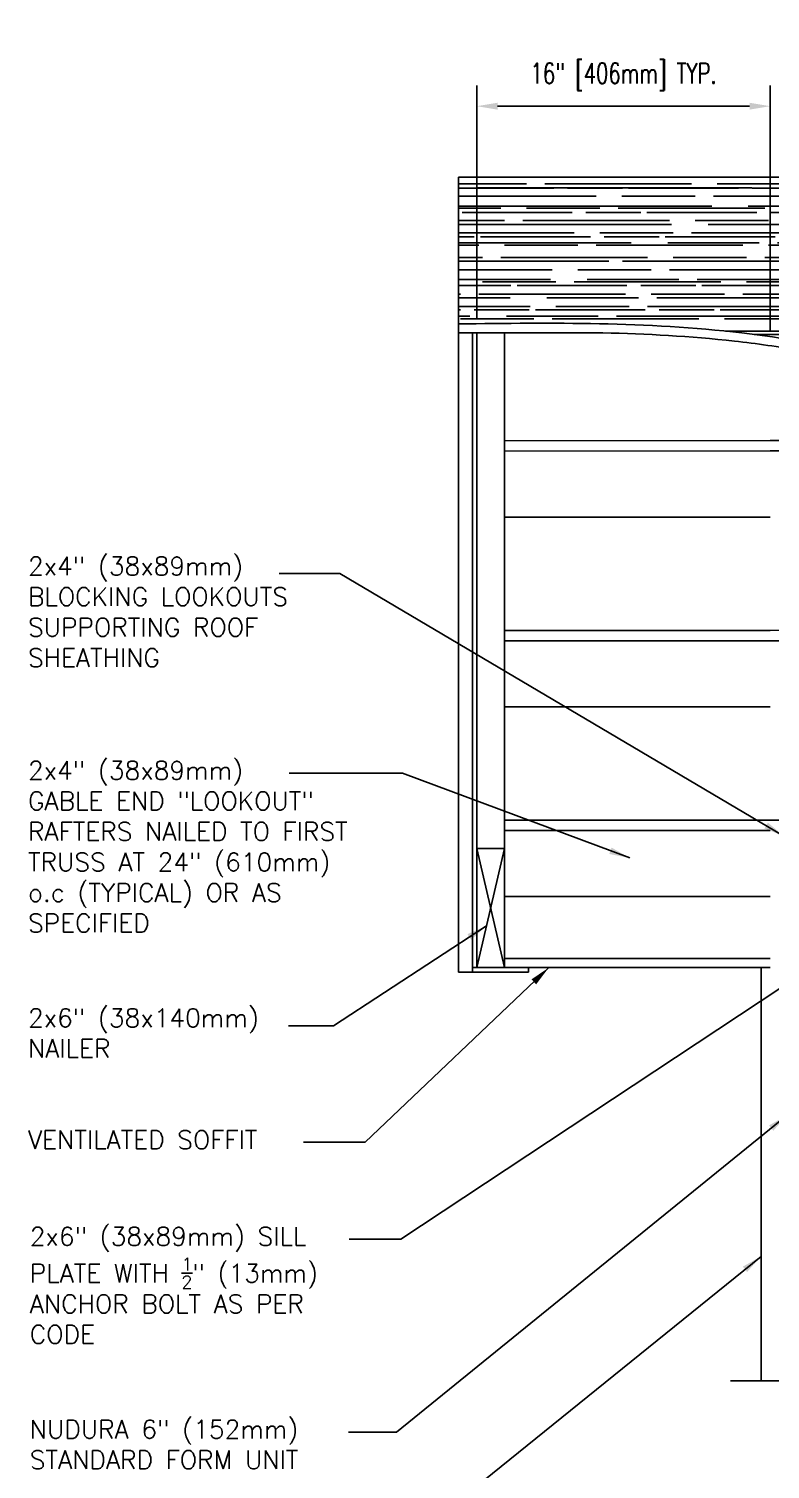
# Model space of a CAD drawing. Header units: inches. Extents: x 118 to 204, y -34 to 84.
# Drawn here: x 117.5 to 158, y 5.1 to 83.7 of the extents above; entities that cross this region are included whole.
import ezdxf

# ---------------------------------------------------------------- set-up
doc = ezdxf.new("R2010")
doc.units = ezdxf.units.IN
doc.header["$LTSCALE"] = 0.5
doc.header["$MEASUREMENT"] = 0
for name, color, linetype in [('HATCH', 12, 'Continuous'), ('line25', 2, 'Continuous'), ('LINE9', 9, 'Continuous'), ('TEXT', 4, 'Continuous')]:
    doc.layers.add(name, color=color, linetype=linetype)
doc.styles.add('DIM', font='romans.shx', dxfattribs={"width": 0.7})
doc.styles.add('ROMANS', font='romans.shx', dxfattribs={"height": 1.125})
doc.dimstyles.new('ext_12', dxfattribs={"dimscale": 12, "dimtxt": 0.09375, "dimasz": 0.09375, "dimexe": 0.09375, "dimexo": 0.0625, "dimgap": 0.0625, "dimtad": 1, "dimdec": 1, "dimzin": 3, "dimdsep": 46, "dimlunit": 4, "dimtxsty": 'DIM', "dimcen": 0.09, "dimdle": 0.09375, "dimclrt": 4, "dimadec": 0, "dimazin": 0, "dimtfac": 1, "dimtdec": 1, "dimtmove": 2, "dimatfit": 3, "dimfxl": 1, "dimfrac": 2, "dimtolj": 1, "dimtzin": 0, "dimarcsym": 0})

# ---------------------------------------------------------------- blocks, each defined once
blk = doc.blocks.new('*D1')
at = {"layer": 'Defpoints', "color": 0, "transparency": 16777216}
for p in [(141.994, 79.457), (141.994, 67.08), (157.994, 66.384)]:
    blk.add_point(p, dxfattribs=at)
at = {"layer": 'TEXT', "color": 0, "lineweight": -2, "transparency": 16777216}
for p, q in [((141.994, 67.83), (141.994, 80.582)), ((157.994, 67.134), (157.994, 80.582)), ((156.869, 79.457), (143.119, 79.457))]:
    blk.add_line(p, q, dxfattribs=at)
at = {"layer": 'TEXT', "color": 0, "transparency": 16777216}
for points in [[(143.119, 79.644), (143.119, 79.269), (141.994, 79.457)], [(156.869, 79.644), (156.869, 79.269), (157.994, 79.457)]]:
    blk.add_solid(points, dxfattribs=at)
at = {"layer": 'TEXT', "color": 4, "transparency": 16777216, "insert": (149.994, 81.064), "char_height": 1.125, "attachment_point": 5, "style": 'DIM'}
blk.add_mtext('\\A1;16" [406mm] TYP.', dxfattribs=at)

msp = doc.modelspace()

# ---------------------------------------------------------------- hatches: boundary and pattern name
at = {"layer": 'HATCH'}
h = msp.add_hatch(dxfattribs=at)
h.set_pattern_fill('AR-RROOF', color=256, style=0)
edge = h.paths.add_edge_path()
edge.add_line((140.993, 75.586), (140.989, 67.573))
edge.add_spline(control_points=[(140.994, 67.573), (146.106, 67.634), (155.58, 67.746), (169.708, 64.613), (177.112, 53.213), (185.424, 51.556), (189.55, 50.733)], knot_values=[0, 0, 0, 0, 15.458877, 28.655611, 40.987378, 53.138551, 53.138551, 53.138551, 53.138551], degree=3, periodic=0)
edge.add_line((189.55, 50.733), (189.55, 75.586))
edge.add_line((189.55, 75.586), (140.993, 75.586))

# ---------------------------------------------------------------- linework, layer by layer
msp.add_line((141.994, 32.433), (141.994, 32.433))
for p, q in [((140.994, 32.183), (140.994, 67.08)), ((143.494, 32.433), (141.994, 38.933)), ((141.994, 32.433), (143.494, 38.933)), ((140.994, 32.183), (141.744, 32.183))]:
    msp.add_line(p, q, dxfattribs=at)
at = {"layer": 'line25'}
for p, q in [((140.989, 67.08), (140.993, 75.586)), ((140.993, 75.586), (189.55, 75.586)), ((141.994, 38.933), (141.994, 67.08)), ((143.494, 38.933), (143.494, 67.08)), ((143.489, 60.631), (157.989, 60.636)), ((157.989, 60.636), (171.006, 60.64)), ((143.489, 57.02), (157.989, 57.02)), ((143.493, 50.275), (157.993, 50.28)), ((157.993, 50.28), (179.242, 50.287)), ((143.493, 46.664), (157.993, 46.664)), ((143.494, 39.919), (157.994, 39.924)), ((141.994, 38.933), (141.994, 32.433)), ((141.994, 38.933), (143.494, 38.933)), ((143.494, 38.933), (143.494, 32.433)), ((143.494, 36.308), (157.994, 36.308)), ((143.494, 32.433), (141.994, 32.433))]:
    msp.add_line(p, q, dxfattribs=at)
msp.add_spline([(140.994, 67.573), (156.445, 67.085), (168.995, 63.004), (178.036, 54.617), (189.55, 50.733)], degree=3, dxfattribs=at)
at = {"layer": 'LINE9'}
for p, q in [((140.994, 67.08), (148.865, 67.082)), ((141.744, 67.08), (141.744, 32.183)), ((143.489, 61.196), (157.989, 61.201)), ((157.989, 61.201), (170.408, 61.205)), ((143.492, 50.84), (157.992, 50.845)), ((157.992, 50.845), (179.242, 50.852)), ((143.494, 40.484), (157.994, 40.489)), ((157.994, 40.489), (179.244, 40.496)), ((140.994, 38.933), (140.994, 39.919)), ((141.994, 32.433), (141.744, 32.433)), ((143.494, 32.933), (157.994, 32.933)), ((143.494, 32.433), (157.994, 32.433)), ((144.807, 32.183), (144.807, 32.433)), ((157.494, 9.869), (157.494, 32.433)), ((144.807, 32.183), (141.744, 32.183))]:
    msp.add_line(p, q, dxfattribs=at)
msp.add_lwpolyline([(155.838, 9.869), (161.525, 9.869), (163.525, 7.869), (163.525, 11.869), (165.525, 9.869), (171.213, 9.869)], dxfattribs=at)
msp.add_open_spline([(148.865, 67.082), (151.245, 67.028), (153.633, 66.901), (157.256, 66.498), (158.475, 66.329), (162.526, 65.574), (165.276, 64.731), (168.272, 62.927), (168.88, 62.497), (170.049, 61.547), (170.611, 61.029), (172.267, 59.404), (173.325, 58.223), (175.284, 56.233), (176.162, 55.402), (177.653, 54.265), (178.215, 53.891), (179.377, 53.223), (179.979, 52.926), (181.829, 52.122), (183.125, 51.706), (186.09, 50.919), (187.776, 50.583), (189.453, 50.248)], degree=3, knots=[7.930409, 7.930409, 7.930409, 7.930409, 15.115665, 15.115665, 18.733274, 18.733274, 27.314769, 27.314769, 29.64585, 29.64585, 31.976931, 31.976931, 36.639094, 36.639094, 40.206534, 40.206534, 42.204977, 42.204977, 44.20342, 44.20342, 48.200306, 48.200306, 53.138551, 53.138551, 53.138551, 53.138551], dxfattribs=at)

# ---------------------------------------------------------------- texts
at = {"layer": 'TEXT', "char_height": 1, "width": 20.2081, "attachment_point": 1, "style": 'ROMANS'}
for s, insert in [('2x4" (38x89mm) BLOCKING LOOKOUTS SUPPORTING ROOF SHEATHING', (117.501, 54.849)), ('2x4" (38x89mm) \\PGABLE END "LOOKOUT" RAFTERS NAILED TO FIRST TRUSS AT 24" (610mm) o.c (TYPICAL) OR AS SPECIFIED', (117.501, 43.7)), ('2x6" (38x140mm)\\PNAILER ', (117.501, 30.187)), ('VENTILATED SOFFIT', (117.501, 23.535)), ('\\A1;2x6" (38x89mm) SILL PLATE WITH {\\H0.7x;\\S1/2;}" (13mm) ANCHOR BOLT AS PER CODE', (117.598, 18.261)), ('\\A1;NUDURA 6" (152mm) STANDARD FORM UNIT', (117.598, 7.733))]:
    msp.add_mtext(s, dxfattribs=dict(at, insert=insert))

# ---------------------------------------------------------------- dimensions: what is measured, and where the dimension line sits
at = {"layer": 'TEXT'}
dim = msp.add_linear_dim(base=(141.994, 79.457), p1=(157.994, 66.384), p2=(141.994, 67.08), text='16" [406mm] TYP.', dimstyle='ext_12', dxfattribs=at)
dim.commit()
dim.dimension.update_dxf_attribs({"geometry": '*D1', "text_midpoint": (149.994, 81.064)})

# ---------------------------------------------------------------- leaders
for points, override in [([(158.744, 39.615), (134.512, 53.948), (131.209, 53.948)], {"dimgap": 0.0625, "dimtad": 0}), ([(150.331, 38.418), (137.929, 43.057), (131.755, 43.057)], {"dimtad": 0}), ([(142.522, 34.722), (134.161, 29.265), (131.719, 29.265)], {"dimgap": 0.0625, "dimtad": 0}), ([(163.619, 34.683), (137.85, 17.608), (135.02, 17.608)], {"dimtad": 0}), ([(145.914, 32.433), (135.894, 22.912), (132.524, 22.912)], {"dimtad": 0}), ([(158.922, 24.384), (137.598, 7.071), (134.99, 7.071)], {"dimgap": 0.0625, "dimtad": 0}), ([(157.494, 16.673), (137.598, 0.589), (133.375, 0.589)], {"dimgap": 0.0625, "dimtad": 0})]:
    msp.add_leader(points, dimstyle='ext_12', override=override, dxfattribs=at)

doc.saveas('drawing.dxf')
